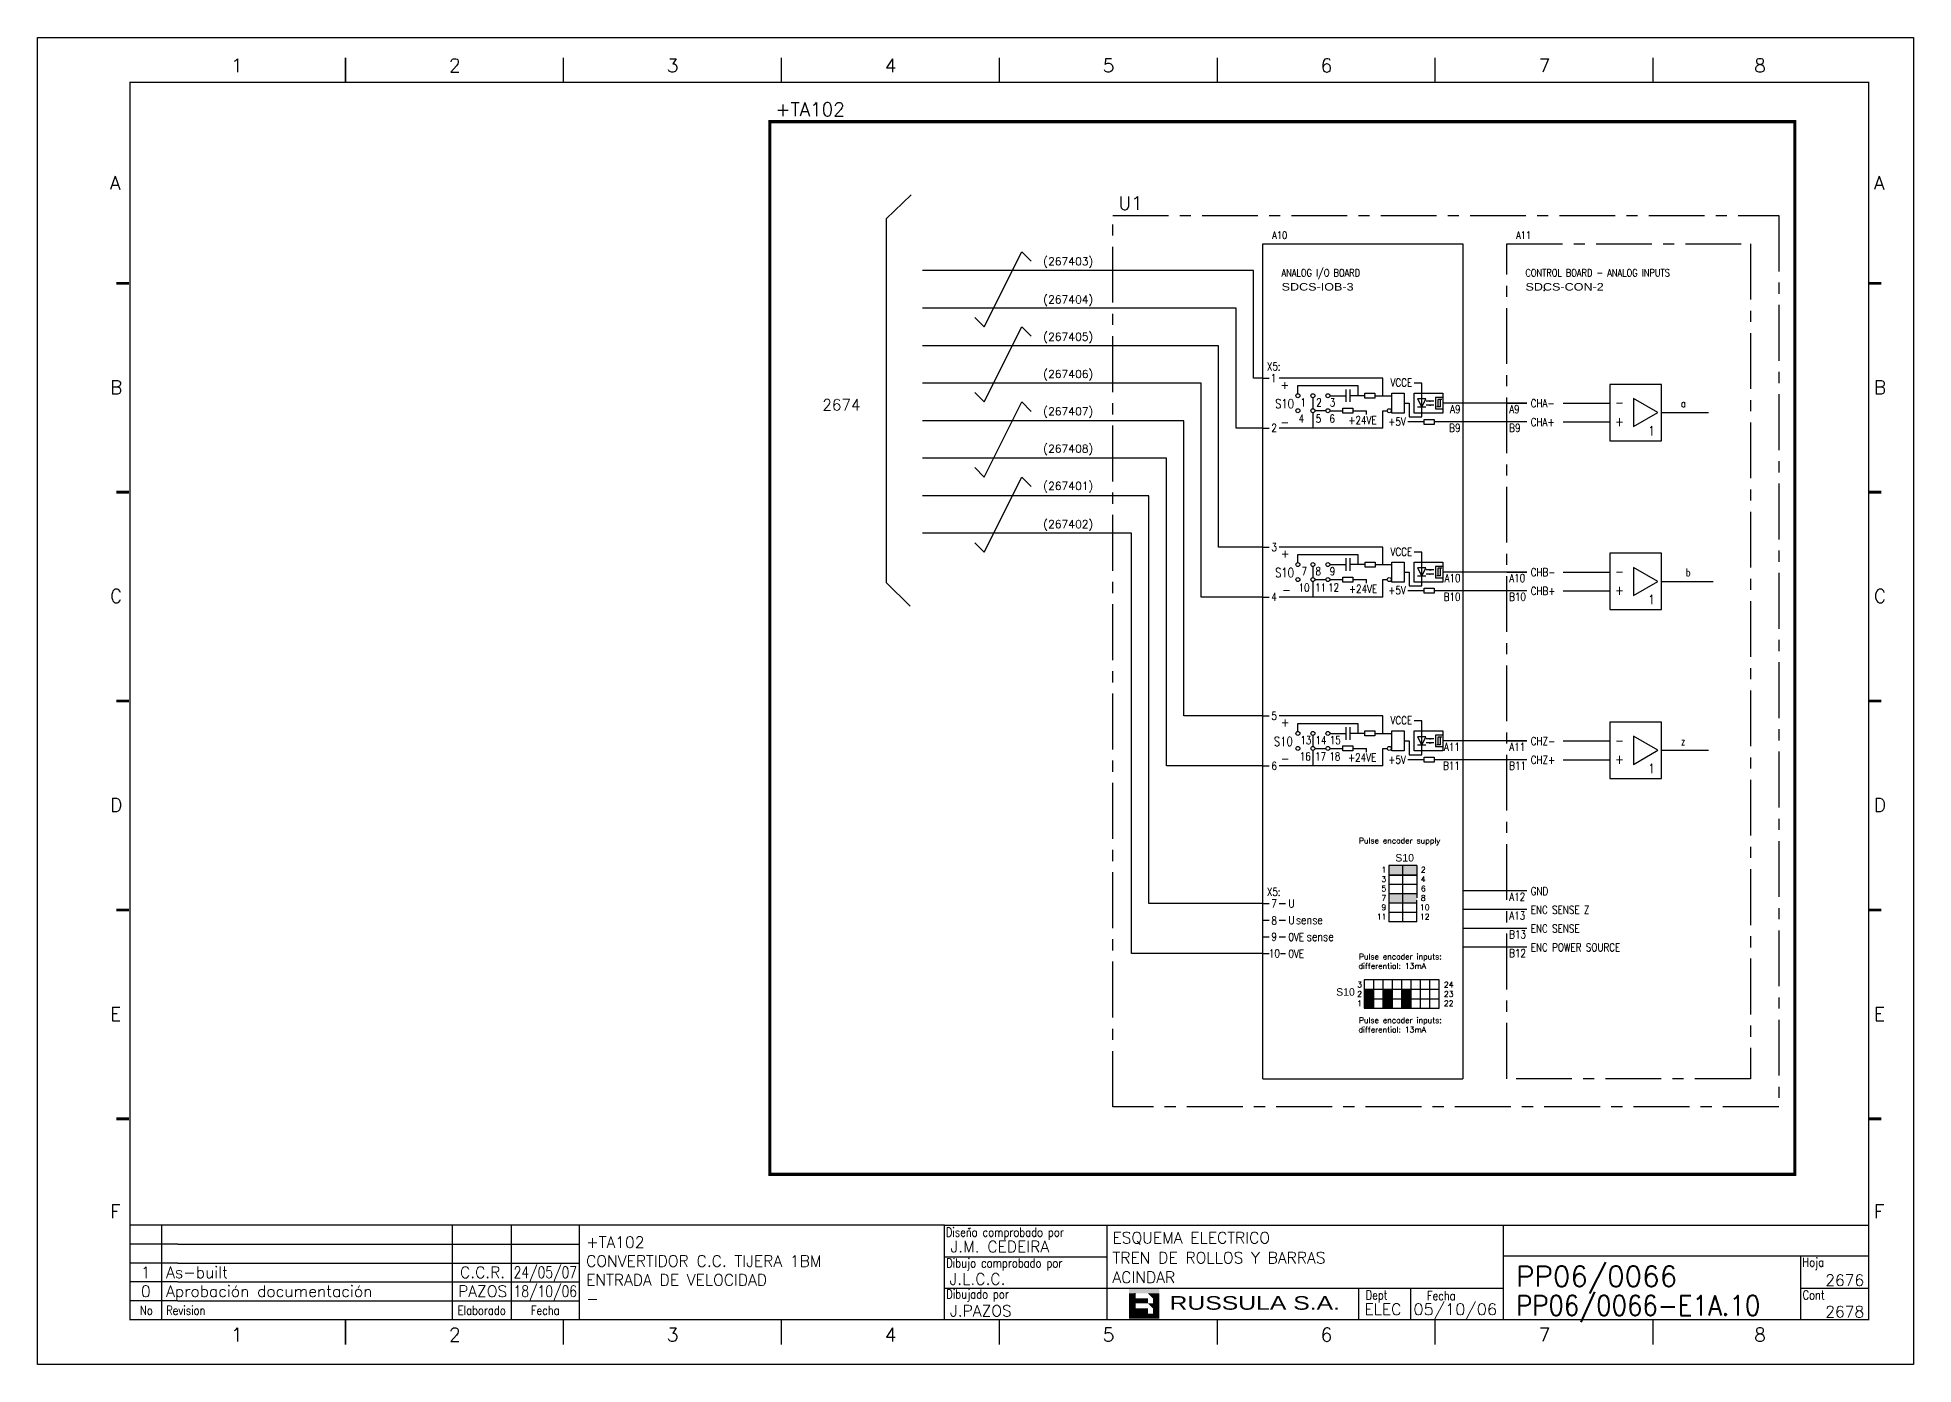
# Model space of a CAD drawing. Extents: x -25 to 1044, y -25744 to 292.
# Drawn here: x 349.7 to 769.7, y -17366.7 to -17069.7 of the extents above; entities that cross this region are included whole.
import ezdxf
from ezdxf.enums import TextEntityAlignment as Align

# ---------------------------------------------------------------- set-up
doc = ezdxf.new("R2010")
doc.units = 0
doc.header["$LTSCALE"] = 10
doc.header["$MEASUREMENT"] = 0
doc.linetypes.add('CENTER', pattern=[2, 1.25, -0.25, 0.25, -0.25])
doc.linetypes.add('DASHDOT', pattern=[1, 0.5, -0.25, 0, -0.25])
for name, color, linetype in [('1', 7, 'CONTINUOUS'), ('10', 5, 'CONTINUOUS'), ('2', 7, 'CONTINUOUS'), ('25', 3, 'CONTINUOUS'), ('25PK', 4, 'CENTER'), ('35', 2, 'CONTINUOUS'), ('DIBUJO', 7, 'CONTINUOUS'), ('NODE', 7, 'CONTINUOUS')]:
    doc.layers.add(name, color=color, linetype=linetype)
doc.styles.add('ABBSTYLE', font='ROMANS.SHX', dxfattribs={"width": 0.8})
doc.styles.add('HELV', font='HELVBLD.SHX', dxfattribs={"width": 1.2})
doc.styles.add('HELVETICA', font='HELV.SHX')
doc.styles.add('LABEL', font='SIMPLEX', dxfattribs={"width": 0.8, "height": 4})
doc.styles.add('ROMANS', font='romans')
doc.styles.get("Standard").update_dxf_attribs({"font": 'simplex'})

# ---------------------------------------------------------------- blocks, each defined once
blk = doc.blocks.new('NOD', base_point=(237.5, 170))
at = {"layer": 'NODE'}
blk.add_point((237.5, 170), dxfattribs=at)
blk = doc.blocks.new('newcajec')
at = {"layer": '1'}
for p, q in [((179.4, 20.85), (0.13, 20.85)), ((7, 20.85), (7, 0)), ((71, 20.85), (71, 0)), ((84, 20.85), (84, 0.09)), ((99, 20.85), (99, 0)), ((215.2, 20.8), (215.2, 0)), ((10.6, 16.64), (0, 16.64)), ((10.6, 16.64), (99, 16.64)), ((184.64, 20.18), (184.81, 20.01)), ((184.81, 20.01), (185.18, 20.25)), ((10.6, 12.48), (0, 12.48)), ((10.6, 12.48), (99, 12.48)), ((179.4, 13.87), (215.2, 13.87)), ((368, 14.06), (368, 0)), ((10.6, 8.32), (0, 8.32)), ((10.6, 8.32), (99, 8.32)), ((10.6, 4.16), (0, 4.16)), ((10.6, 4.16), (99, 4.16)), ((179.4, 6.93), (267.63, 6.93)), ((267.63, 6.93), (302.5, 6.93)), ((270.63, 6.91), (270.63, 0)), ((282.07, 6.93), (282.07, 0)), ((368, 6.93), (383, 6.93))]:
    blk.add_line(p, q, dxfattribs=at)
for points in [[(47.5, 272.5, 0.3, 0.3, 0), (47.5, 277.91, 0.3, 0.3, 0)], [(95.5, 272.5, 0.3, 0.3, 0), (95.5, 277.91, 0.3, 0.3, 0)], [(143.5, 272.5, 0.3, 0.3, 0), (143.5, 277.91, 0.3, 0.3, 0)], [(191.5, 272.5, 0.3, 0.3, 0), (191.5, 277.91, 0.3, 0.3, 0)], [(239.5, 272.5, 0.3, 0.3, 0), (239.5, 277.91, 0.3, 0.3, 0)], [(287.5, 272.5, 0.3, 0.3, 0), (287.5, 277.91, 0.3, 0.3, 0)], [(335.5, 272.5, 0.3, 0.3, 0), (335.5, 277.91, 0.3, 0.3, 0)], [(-2.99, 228.23, 0.6, 0.6, 0), (-0.18, 228.23, 0.6, 0.6, 0)], [(383.01, 228.23, 0.6, 0.6, 0), (385.82, 228.23, 0.6, 0.6, 0)], [(-2.99, 182.23, 0.6, 0.6, 0), (-0.18, 182.23, 0.6, 0.6, 0)], [(383.01, 182.23, 0.6, 0.6, 0), (385.82, 182.23, 0.6, 0.6, 0)], [(-2.99, 136.23, 0.6, 0.6, 0), (-0.18, 136.23, 0.6, 0.6, 0)], [(383.01, 136.23, 0.6, 0.6, 0), (385.82, 136.23, 0.6, 0.6, 0)], [(-2.99, 90.23, 0.6, 0.6, 0), (-0.18, 90.23, 0.6, 0.6, 0)], [(383.01, 90.23, 0.6, 0.6, 0), (385.82, 90.23, 0.6, 0.6, 0)], [(-2.99, 44.23, 0.6, 0.6, 0), (-0.18, 44.23, 0.6, 0.6, 0)], [(383.01, 44.23, 0.6, 0.6, 0), (385.82, 44.23, 0.6, 0.6, 0)], [(383, 20.8, 0.3, 0.3, 0), (179.4, 20.8, 0.3, 0.3, 0), (179.4, 0, 0.3, 0.3, 0)], [(302.5, 20.8, 0.3, 0.3, 0), (302.5, 0, 0.3, 0.3, 0)], [(302.5, 14, 0.3, 0.3, 0), (383, 14, 0.3, 0.3, 0)], [(47.5, -5.5, 0.3, 0.3, 0), (47.5, -0.09, 0.3, 0.3, 0)], [(95.5, -5.5, 0.3, 0.3, 0), (95.5, -0.09, 0.3, 0.3, 0)], [(143.5, -5.5, 0.3, 0.3, 0), (143.5, -0.09, 0.3, 0.3, 0)], [(191.5, -5.5, 0.3, 0.3, 0), (191.5, -0.09, 0.3, 0.3, 0)], [(239.5, -5.5, 0.3, 0.3, 0), (239.5, -0.09, 0.3, 0.3, 0)], [(287.5, -5.5, 0.3, 0.3, 0), (287.5, -0.09, 0.3, 0.3, 0)], [(335.5, -5.5, 0.3, 0.3, 0), (335.5, -0.09, 0.3, 0.3, 0)]]:
    blk.add_lwpolyline(points, format="xyseb", dxfattribs=at)
at = {"layer": '1', "const_width": 0.3}
blk.add_lwpolyline([(0, 0), (0, 272.5), (383, 272.5), (383, 0)], close=True, dxfattribs=at)
at = {"layer": '2', "color": 14}
for p, q in [((221.42, 4.69), (221.42, 5.81)), ((221.42, 2.47), (221.42, 3.58))]:
    blk.add_line(p, q, dxfattribs=at)
for points in [[(220.05, 5.81), (220.05, 6.92), (226.74, 5.81), (226.74, 6.92)], [(221.42, 2.47), (220.05, 2.47), (221.42, 5.81), (220.05, 5.81)], [(221.42, 4.69), (224.25, 4.69), (221.42, 3.58), (224.25, 3.58)], [(224.25, 5.81), (225.37, 5.81), (225.37, 4.69)], [(225.37, 5.81), (226.74, 5.81), (225.37, 1.35), (226.74, 1.35)], [(224.25, 0.24), (224.25, 2.47), (220.05, 0.24), (220.05, 2.47)], [(224.25, 3.58), (225.37, 3.58), (225.37, 2.47)], [(226.74, 1.35), (226.74, 0.24), (224.25, 1.35), (224.25, 0.24)]]:
    blk.add_solid(points, dxfattribs=at)
at = {"layer": '1', "style": 'ROMANS'}
for s, p in [('1', (22.29, 274.68)), ('2', (70.29, 274.68)), ('3', (118.29, 274.68)), ('4', (166.29, 274.68)), ('5', (214.29, 274.68)), ('6', (262.29, 274.68)), ('7', (310.29, 274.68)), ('8', (357.79, 274.68)), ('A', (-4.37, 248.84)), ('A', (384.13, 248.84)), ('B', (-4.37, 203.84)), ('B', (384.13, 203.84)), ('C', (-4.37, 157.84)), ('C', (384.13, 157.84)), ('D', (-4.37, 111.84)), ('D', (384.13, 111.84)), ('E', (-4.37, 65.84)), ('E', (384.13, 65.84)), ('F', (-4.37, 22.34)), ('F', (384.13, 22.34)), ('1', (22.29, -4.82)), ('2', (70.29, -4.82)), ('3', (118.29, -4.82)), ('4', (166.29, -4.82)), ('5', (214.29, -4.82)), ('6', (262.29, -4.82)), ('7', (310.29, -4.82)), ('8', (357.79, -4.82))]:
    blk.add_text(s, height=3, dxfattribs=at).set_placement(p)
at = {"layer": '1', "style": 'LABEL', "width": 0.8}
for s, p in [('Diseno comprobado por', (179.73, 18.27)), ('Dibujo comprobado por', (179.81, 11.47)), ('Hoja', (368.38, 11.66)), ('Dibujado por', (179.83, 4.64)), ('Fecha', (285.71, 4.3)), ('Cont', (368.43, 4.46)), ('No', (2.23, 1.05)), ('Revision', (8, 1.05))]:
    blk.add_text(s, height=2, dxfattribs=at).set_placement(p)
for s, p in [('Dept', (274.61, 4.44)), ('Elaborado', (77.5, 1.05)), ('Fecha', (91.5, 1.05))]:
    blk.add_text(s, height=2, dxfattribs=at).set_placement(p, align=Align.CENTER)
at = {"layer": '10', "style": 'ROMANS'}
for tag, p in [('REV41', (3.5, 18.74)), ('REV43', (77.7, 18.74)), ('REV31', (3.5, 14.58)), ('REV33', (77.7, 14.58)), ('REV21', (3.5, 10.42)), ('REV23', (77.7, 10.42)), ('REV11', (3.5, 6.27)), ('REV13', (77.7, 6.27))]:
    blk.add_attdef(tag, text='', height=2.5, dxfattribs=at).set_placement(p, align=Align.MIDDLE)
for tag, p, height in [('REV42', (8, 17.49), 2.5), ('SHEETNAME1', (100.5, 15.83), 2.5), ('DESIGNCHECK', (180.74, 14.83), 2.5), ('DOCUMENTTYPE', (216.43, 16.8), 2.5), ('NOTA', (305.32, 15.8), 3), ('REV32', (8, 13.33), 2.5), ('SHEETNAME2', (100.5, 11.67), 2.5), ('OBJECT', (216.43, 12.4), 2.5), ('REV22', (8, 9.17), 2.5), ('SHEETNAME3', (100.5, 7.51), 2.5), ('DRAWINGCHECK', (180.53, 7.71), 2.5), ('CUSTOMER', (216.43, 8.08), 2.5), ('ORDER', (305.32, 7.3), 4.5), ('REV12', (8, 5.01), 2.5), ('SHEETNAME4', (100.5, 3.35), 2.5), ('DOCUMENT_ID', (305.32, 0.93), 4.4), ('USER', (180.63, 0.71), 2.5), ('DEPARTMENT', (271.93, 1.05), 2.5)]:
    blk.add_attdef(tag, p, '', height=height, dxfattribs=at)
for tag, width, p, p2 in [('REV44', 1.221199, (84.53, 17.49), (98.48, 17.49)), ('REV34', 1.221199, (84.53, 13.33), (98.48, 13.33)), ('REV24', 1.221199, (84.53, 9.17), (98.48, 9.17)), ('REV14', 1.221199, (84.53, 5.01), (98.48, 5.01)), ('CREATED2', 7.039915, (282.71, 1.05), (301.14, 1.05))]:
    blk.add_attdef(tag, text='', height=2.5, dxfattribs=dict(at, width=width)).set_placement(p, p2, align=Align.FIT)
for tag, p in [('SHEET', (382, 7.43)), ('NEXTSHEET', (382, 0.5))]:
    blk.add_attdef(tag, text='', height=2.5, dxfattribs=at).set_placement(p, align=Align.RIGHT)
at = {"layer": 'DIBUJO', "color": 14, "style": 'HELVETICA', "width": 1.3}
blk.add_text('RUSSULA S.A.', height=3, dxfattribs=at).set_placement((229, 2.19))

msp = doc.modelspace()

# ---------------------------------------------------------------- linework, layer by layer
at = {"layer": '2', "color": 7}
for p, q in [((545.25, -17104.9), (539.68, -17110.26)), ((539.68, -17110.26), (539.68, -17191.64)), ((561.65, -17134.46), (570.05, -17117.66)), ((570.05, -17117.66), (572.15, -17119.76)), ((621.92, -17121.86), (547.82, -17121.86)), ((621.92, -17145.93), (621.92, -17121.86)), ((618.02, -17130.26), (547.82, -17130.26)), ((618.02, -17157.13), (618.02, -17130.26)), ((559.55, -17132.36), (561.65, -17134.46)), ((561.65, -17151.26), (570.05, -17134.46)), ((570.05, -17134.46), (572.15, -17136.56)), ((614.12, -17138.66), (547.82, -17138.66)), ((614.12, -17183.73), (614.12, -17138.66)), ((610.22, -17147.06), (547.82, -17147.06)), ((610.22, -17194.93), (610.22, -17147.06)), ((624.02, -17145.93), (621.92, -17145.93)), ((559.55, -17149.16), (561.65, -17151.26)), ((561.65, -17168.06), (570.05, -17151.26)), ((570.05, -17151.26), (572.15, -17153.36)), ((691.22, -17151.53), (701.72, -17151.53)), ((606.32, -17155.46), (547.82, -17155.46)), ((606.32, -17221.53), (606.32, -17155.46)), ((691.22, -17155.73), (701.72, -17155.73)), ((624.02, -17157.13), (618.02, -17157.13)), ((602.42, -17163.86), (547.82, -17163.86)), ((602.42, -17232.73), (602.42, -17163.86)), ((559.55, -17165.96), (561.65, -17168.06)), ((561.65, -17184.86), (570.05, -17168.06)), ((570.05, -17168.06), (572.15, -17170.16)), ((598.52, -17172.26), (547.82, -17172.26)), ((598.52, -17263.54), (598.52, -17172.26)), ((594.62, -17180.66), (547.82, -17180.66)), ((594.62, -17274.74), (594.62, -17180.66)), ((559.55, -17182.76), (561.65, -17184.86)), ((624.02, -17183.73), (614.12, -17183.73)), ((691.22, -17189.33), (701.72, -17189.33)), ((539.68, -17191.64), (545.04, -17197)), ((691.22, -17193.53), (701.72, -17193.53)), ((624.02, -17194.93), (610.22, -17194.93)), ((624.02, -17221.53), (606.32, -17221.53)), ((691.22, -17227.13), (701.72, -17227.13)), ((691.22, -17231.33), (701.72, -17231.33)), ((624.02, -17232.73), (602.42, -17232.73)), ((652.22, -17255.04), (652.22, -17267.64)), ((658.52, -17255.04), (652.22, -17255.04)), ((658.52, -17255.04), (652.22, -17255.04)), ((652.22, -17257.14), (658.52, -17257.14)), ((658.52, -17257.14), (652.22, -17257.14)), ((655.37, -17267.64), (655.37, -17255.04)), ((658.52, -17255.04), (658.52, -17262.25)), ((658.52, -17259.24), (652.22, -17259.24)), ((658.52, -17261.34), (652.22, -17261.34)), ((624.02, -17263.54), (598.52, -17263.54)), ((658.52, -17263.44), (652.22, -17263.44)), ((658.52, -17265.54), (652.22, -17265.54)), ((658.52, -17267.64), (658.52, -17262.8)), ((658.52, -17267.64), (652.22, -17267.64)), ((624.02, -17274.74), (594.62, -17274.74)), ((663.53, -17280.62), (646.73, -17280.62)), ((646.73, -17280.62), (646.73, -17286.92)), ((646.73, -17282.72), (663.53, -17282.72)), ((648.83, -17286.92), (648.83, -17280.62)), ((650.93, -17286.92), (650.93, -17280.62)), ((653.03, -17286.92), (653.03, -17280.62)), ((655.13, -17286.92), (655.13, -17280.62)), ((657.23, -17286.92), (657.23, -17280.62)), ((659.33, -17286.92), (659.33, -17280.62)), ((661.43, -17286.92), (661.43, -17280.62)), ((663.53, -17286.92), (663.53, -17280.62)), ((646.73, -17284.82), (663.53, -17284.82)), ((646.73, -17286.92), (663.53, -17286.92))]:
    msp.add_line(p, q, dxfattribs=at)
at = {"layer": '2', "color": 3, "linetype": 'DASHDOT'}
msp.add_lwpolyline([(513.62, -17088.53, 0.706, 0.706, 0), (743.12, -17088.53, 0.706, 0.706, 0), (743.12, -17324.15, 0.706, 0.706, 0), (513.62, -17324.15, 0.706, 0.706, 0), (513.62, -17088.53, 0.706, 0.706, 0)], format="xyseb", dxfattribs=at)
at = {"layer": '2', "color": 7}
for points in [[(652.22, -17257.14), (658.52, -17257.14), (652.22, -17255.04), (658.52, -17255.04)], [(652.22, -17263.44), (658.52, -17263.44), (652.22, -17261.34), (658.52, -17261.34)], [(646.73, -17282.72), (646.73, -17286.92), (648.83, -17282.72), (648.83, -17286.92)], [(650.93, -17282.72), (650.93, -17286.92), (653.03, -17282.72), (653.03, -17286.92)], [(655.13, -17282.72), (655.13, -17286.92), (657.23, -17282.72), (657.23, -17286.92)]]:
    msp.add_solid(points, dxfattribs=at)
at = {"layer": '25'}
for p, q in [((624.02, -17302.73), (624.02, -17115.83)), ((624.02, -17115.83), (668.82, -17115.83)), ((668.82, -17115.83), (668.82, -17302.73)), ((624.02, -17145.93), (625.42, -17145.93)), ((650.9, -17145.93), (627.66, -17145.93)), ((631.86, -17147.61), (645.3, -17147.61)), ((631.86, -17149.4), (631.86, -17147.61)), ((642.64, -17151.25), (642.64, -17148.45)), ((643.48, -17148.45), (643.48, -17151.25)), ((645.3, -17147.61), (645.3, -17149.85)), ((650.9, -17149.85), (650.9, -17145.93)), ((659.58, -17147.05), (657.9, -17147.05)), ((659.58, -17154.61), (659.58, -17147.05)), ((635.22, -17150.3), (635.22, -17152.76)), ((639.03, -17149.85), (642.64, -17149.85)), ((641.94, -17152.65), (644.18, -17152.65)), ((641.94, -17153.77), (641.94, -17152.65)), ((646.84, -17149.85), (643.48, -17149.85)), ((644.18, -17152.65), (644.18, -17153.77)), ((646.84, -17149.29), (649.08, -17149.29)), ((646.84, -17150.41), (646.84, -17149.29)), ((649.08, -17150.41), (646.84, -17150.41)), ((649.08, -17149.29), (649.08, -17150.41)), ((649.08, -17149.85), (650.9, -17149.85)), ((650.9, -17149.85), (652.86, -17149.85)), ((652.86, -17153.77), (652.86, -17149.29)), ((652.86, -17149.29), (655.66, -17149.29)), ((655.66, -17149.29), (655.66, -17153.77)), ((655.66, -17151.53), (656.78, -17151.53)), ((656.78, -17151.53), (656.78, -17154.61)), ((657.9, -17149.29), (664.34, -17149.29)), ((657.9, -17153.77), (657.9, -17149.29)), ((658.64, -17150.59), (659.58, -17152.46)), ((660.51, -17150.59), (658.64, -17150.59)), ((660.51, -17152.46), (658.64, -17152.46)), ((659.58, -17152.46), (660.51, -17150.59)), ((662.27, -17151.06), (660.58, -17151.06)), ((662.27, -17151.99), (660.58, -17151.99)), ((662.66, -17150.27), (662.66, -17152.79)), ((664.34, -17150.27), (662.66, -17150.27)), ((662.66, -17152.79), (664.34, -17152.79)), ((663.78, -17152.37), (662.94, -17152.37)), ((663.22, -17150.69), (663.22, -17152.37)), ((664.06, -17150.69), (663.22, -17150.69)), ((663.78, -17152.37), (663.78, -17150.69)), ((664.34, -17149.29), (664.34, -17153.77)), ((683.1, -17151.53), (664.34, -17151.53)), ((678.62, -17151.53), (683.1, -17151.53)), ((635.22, -17153.66), (635.22, -17157.13)), ((639.03, -17153.21), (641.94, -17153.21)), ((644.18, -17153.77), (641.94, -17153.77)), ((644.18, -17153.21), (647.26, -17153.21)), ((647.26, -17154.05), (647.26, -17153.21)), ((650.9, -17153.21), (651.87, -17153.21)), ((650.9, -17157.13), (650.9, -17153.21)), ((655.66, -17153.77), (652.86, -17153.77)), ((660.14, -17155.73), (656.5, -17155.73)), ((656.78, -17154.61), (659.58, -17154.61)), ((664.34, -17153.77), (657.9, -17153.77)), ((660.14, -17155.17), (662.38, -17155.17)), ((660.14, -17156.29), (660.14, -17155.17)), ((662.38, -17156.29), (660.14, -17156.29)), ((662.38, -17155.17), (662.38, -17156.29)), ((683.1, -17155.73), (662.38, -17155.73)), ((624.02, -17157.13), (625.42, -17157.13)), ((650.9, -17157.13), (627.66, -17157.13)), ((624.02, -17183.73), (625.42, -17183.73)), ((650.9, -17183.73), (627.66, -17183.73)), ((631.86, -17185.41), (645.3, -17185.41)), ((631.86, -17187.2), (631.86, -17185.41)), ((642.64, -17189.05), (642.64, -17186.25)), ((643.48, -17186.25), (643.48, -17189.05)), ((645.3, -17185.41), (645.3, -17187.65)), ((650.9, -17187.65), (650.9, -17183.73)), ((659.58, -17184.85), (657.9, -17184.85)), ((659.58, -17192.41), (659.58, -17184.85)), ((635.22, -17188.1), (635.22, -17190.56)), ((639.03, -17187.65), (642.64, -17187.65)), ((641.94, -17190.45), (644.18, -17190.45)), ((641.94, -17191.57), (641.94, -17190.45)), ((646.92, -17187.65), (643.48, -17187.65)), ((644.18, -17190.45), (644.18, -17191.57)), ((646.92, -17188.21), (646.92, -17187.09)), ((646.92, -17187.09), (649.16, -17187.09)), ((649.16, -17188.21), (646.92, -17188.21)), ((649.16, -17187.09), (649.16, -17188.21)), ((649.16, -17187.65), (650.9, -17187.65)), ((650.9, -17187.65), (652.86, -17187.65)), ((652.86, -17187.09), (655.66, -17187.09)), ((652.86, -17191.57), (652.86, -17187.09)), ((655.66, -17187.09), (655.66, -17191.57)), ((655.66, -17189.33), (656.78, -17189.33)), ((656.78, -17189.33), (656.78, -17192.41)), ((657.9, -17187.09), (664.34, -17187.09)), ((657.9, -17191.57), (657.9, -17187.09)), ((660.51, -17188.39), (658.64, -17188.39)), ((658.64, -17188.39), (659.58, -17190.26)), ((660.51, -17190.26), (658.64, -17190.26)), ((659.58, -17190.26), (660.51, -17188.39)), ((662.27, -17188.86), (660.58, -17188.86)), ((662.27, -17189.79), (660.58, -17189.79)), ((664.34, -17188.07), (662.66, -17188.07)), ((662.66, -17188.07), (662.66, -17190.59)), ((662.66, -17190.59), (664.34, -17190.59)), ((663.78, -17190.17), (662.94, -17190.17)), ((664.06, -17188.49), (663.22, -17188.49)), ((663.22, -17188.49), (663.22, -17190.17)), ((663.78, -17190.17), (663.78, -17188.49)), ((664.34, -17187.09), (664.34, -17191.57)), ((683.1, -17189.33), (664.34, -17189.33)), ((678.62, -17189.33), (683.1, -17189.33)), ((635.22, -17191.31), (635.22, -17194.93)), ((639.03, -17191.01), (641.94, -17191.01)), ((644.18, -17191.57), (641.94, -17191.57)), ((644.18, -17191.01), (647.26, -17191.01)), ((647.26, -17191.85), (647.26, -17191.01)), ((650.9, -17194.93), (650.9, -17191.01)), ((650.9, -17191.01), (651.87, -17191.01)), ((655.66, -17191.57), (652.86, -17191.57)), ((660.14, -17193.53), (656.5, -17193.53)), ((656.78, -17192.41), (659.58, -17192.41)), ((664.34, -17191.57), (657.9, -17191.57)), ((660.14, -17192.97), (662.38, -17192.97)), ((660.14, -17194.09), (660.14, -17192.97)), ((662.38, -17194.09), (660.14, -17194.09)), ((662.38, -17192.97), (662.38, -17194.09)), ((683.1, -17193.53), (662.38, -17193.53)), ((624.02, -17194.93), (625.42, -17194.93)), ((650.9, -17194.93), (627.66, -17194.93)), ((624.02, -17221.53), (625.42, -17221.53)), ((650.9, -17221.53), (627.66, -17221.53)), ((631.86, -17223.21), (645.3, -17223.21)), ((631.86, -17225), (631.86, -17223.21)), ((642.64, -17226.85), (642.64, -17224.05)), ((643.48, -17224.05), (643.48, -17226.85)), ((645.3, -17223.21), (645.3, -17225.45)), ((650.9, -17225.45), (650.9, -17221.53)), ((659.58, -17222.65), (657.9, -17222.65)), ((659.58, -17230.21), (659.58, -17222.65)), ((635.22, -17225.9), (635.22, -17228.36)), ((639.03, -17225.45), (642.64, -17225.45)), ((641.94, -17228.25), (644.18, -17228.25)), ((641.94, -17229.37), (641.94, -17228.25)), ((646.84, -17225.45), (643.48, -17225.45)), ((644.18, -17228.25), (644.18, -17229.37)), ((646.84, -17226.01), (646.84, -17224.89)), ((646.84, -17224.89), (649.08, -17224.89)), ((649.08, -17226.01), (646.84, -17226.01)), ((649.08, -17224.89), (649.08, -17226.01)), ((649.08, -17225.45), (650.9, -17225.45)), ((650.9, -17225.45), (652.86, -17225.45)), ((652.86, -17229.37), (652.86, -17224.89)), ((652.86, -17224.89), (655.66, -17224.89)), ((655.66, -17224.89), (655.66, -17229.37)), ((655.66, -17227.13), (656.78, -17227.13)), ((656.78, -17227.13), (656.78, -17230.21)), ((657.9, -17229.37), (657.9, -17224.89)), ((657.9, -17224.89), (664.34, -17224.89)), ((658.64, -17226.19), (659.58, -17228.06)), ((660.51, -17226.19), (658.64, -17226.19)), ((660.51, -17228.06), (658.64, -17228.06)), ((659.58, -17228.06), (660.51, -17226.19)), ((662.27, -17226.66), (660.58, -17226.66)), ((662.27, -17227.59), (660.58, -17227.59)), ((664.34, -17225.87), (662.66, -17225.87)), ((662.66, -17225.87), (662.66, -17228.39)), ((662.66, -17228.39), (664.34, -17228.39)), ((663.78, -17227.97), (662.94, -17227.97)), ((663.22, -17226.29), (663.22, -17227.97)), ((664.06, -17226.29), (663.22, -17226.29)), ((663.78, -17227.97), (663.78, -17226.29)), ((664.34, -17224.89), (664.34, -17229.37)), ((683.1, -17227.13), (664.34, -17227.13)), ((678.62, -17227.13), (683.1, -17227.13)), ((635.22, -17229.26), (635.22, -17232.73)), ((639.03, -17228.81), (641.94, -17228.81)), ((644.18, -17229.37), (641.94, -17229.37)), ((644.18, -17228.81), (647.26, -17228.81)), ((647.26, -17229.65), (647.26, -17228.81)), ((650.9, -17232.73), (650.9, -17228.81)), ((650.9, -17228.81), (651.87, -17228.81)), ((655.66, -17229.37), (652.86, -17229.37)), ((660.14, -17231.33), (656.5, -17231.33)), ((656.78, -17230.21), (659.58, -17230.21)), ((664.34, -17229.37), (657.9, -17229.37)), ((660.14, -17231.89), (660.14, -17230.77)), ((660.14, -17230.77), (662.38, -17230.77)), ((662.38, -17231.89), (660.14, -17231.89)), ((662.38, -17230.77), (662.38, -17231.89)), ((683.1, -17231.33), (662.38, -17231.33)), ((624.02, -17232.73), (625.42, -17232.73)), ((650.9, -17232.73), (627.66, -17232.73)), ((683.1, -17260.69), (668.82, -17260.69)), ((624.02, -17263.54), (625.42, -17263.54)), ((627.66, -17263.54), (629.06, -17263.54)), ((683.1, -17264.89), (668.82, -17264.89)), ((624.02, -17267.27), (625.42, -17267.27)), ((627.66, -17267.27), (629.06, -17267.27)), ((683.1, -17269.09), (668.82, -17269.09)), ((624.02, -17271.01), (625.42, -17271.01)), ((627.66, -17271.01), (629.06, -17271.01)), ((683.1, -17273.29), (668.82, -17273.29)), ((624.02, -17274.74), (625.42, -17274.74)), ((627.94, -17274.74), (629.06, -17274.74)), ((624.02, -17302.73), (668.82, -17302.73))]:
    msp.add_line(p, q, dxfattribs=at)
for centre in [(631.86, -17149.85), (631.86, -17153.21), (635.22, -17149.85), (635.22, -17153.21), (638.58, -17149.85), (638.58, -17153.21), (652.32, -17153.21), (631.86, -17187.65), (631.86, -17191.01), (635.22, -17187.65), (635.22, -17191.01), (638.58, -17187.65), (638.58, -17191.01), (652.32, -17191.01), (631.86, -17225.45), (631.86, -17228.81), (635.22, -17225.45), (635.22, -17228.81), (638.58, -17225.45), (638.58, -17228.81), (652.32, -17228.81)]:
    msp.add_circle(centre, 0.448, dxfattribs=at)
for points in [[(661.31, -17151.27), (661.31, -17150.85), (662.27, -17151.06)], [(661.31, -17151.79), (661.31, -17152.2), (662.27, -17151.99)], [(661.31, -17189.07), (661.31, -17188.65), (662.27, -17188.86)], [(661.31, -17189.59), (661.31, -17190), (662.27, -17189.79)], [(661.31, -17226.87), (661.31, -17226.45), (662.27, -17226.66)], [(661.31, -17227.39), (661.31, -17227.8), (662.27, -17227.59)]]:
    msp.add_solid(points, dxfattribs=at)
at = {"layer": '25PK'}
for p, q in [((590.42, -17309.03), (590.42, -17109.53)), ((590.42, -17109.53), (739.52, -17109.53)), ((739.52, -17109.53), (739.52, -17309.03)), ((678.62, -17302.73), (678.62, -17115.83)), ((678.62, -17115.83), (733.22, -17115.83)), ((733.22, -17115.83), (733.22, -17302.73)), ((733.22, -17302.73), (678.62, -17302.73)), ((739.52, -17309.03), (590.42, -17309.03))]:
    msp.add_line(p, q, dxfattribs=at)
at = {"layer": '35', "color": 7}
for p, q in [((701.72, -17147.33), (701.72, -17159.93)), ((713.27, -17147.33), (701.72, -17147.33)), ((713.27, -17159.93), (713.27, -17147.33)), ((713.27, -17153.63), (723.77, -17153.63)), ((701.72, -17159.93), (713.27, -17159.93)), ((701.72, -17185.13), (701.72, -17197.73)), ((713.27, -17185.13), (701.72, -17185.13)), ((713.27, -17197.73), (713.27, -17185.13)), ((713.27, -17191.43), (724.82, -17191.43)), ((701.72, -17197.73), (713.27, -17197.73)), ((701.72, -17222.93), (701.72, -17235.53)), ((713.27, -17222.93), (701.72, -17222.93)), ((713.27, -17235.53), (713.27, -17222.93)), ((713.27, -17229.23), (723.77, -17229.23)), ((701.72, -17235.53), (713.27, -17235.53))]:
    msp.add_line(p, q, dxfattribs=at)
at = {"layer": '35'}
for p, q in [((638.02, -17153.21), (635.78, -17153.21)), ((635.78, -17191.01), (638.02, -17191.01)), ((635.78, -17228.81), (638.02, -17228.81))]:
    msp.add_line(p, q, dxfattribs=at)
at = {"layer": '35', "color": 7}
for points in [[(706.97, -17150.48), (706.97, -17156.78), (712.42, -17153.63)], [(706.97, -17188.28), (706.97, -17194.58), (712.42, -17191.43)], [(706.97, -17226.08), (706.97, -17232.38), (712.42, -17229.23)]]:
    msp.add_lwpolyline(points, close=True, dxfattribs=at)
at = {"layer": 'DIBUJO'}
msp.add_lwpolyline([(349.69, -17069.69), (769.69, -17069.69), (769.69, -17366.69), (349.69, -17366.69), (349.69, -17069.69)], dxfattribs=at)

# ---------------------------------------------------------------- block references
at = {"layer": '2', "color": 7}
ref = msp.add_blockref('newcajec', (370.36, -17356.67), dxfattribs=dict(at, xscale=1.016442892079965, yscale=1.016442892079965, zscale=1.016442892079965))
ref.add_attrib('REV24', '24/05/07', dxfattribs={"layer": '10', "height": 2.541, "style": 'ROMANS', "width": 0.728168}).set_placement((456.28, -17347.34), (470.46, -17347.34), align=Align.FIT)
ref.add_attrib('SHEETNAME3', 'ENTRADA DE VELOCIDAD ', (472.51, -17349.04), dxfattribs={"layer": '10', "height": 2.5411, "style": 'ROMANS'})
ref.add_attrib('SHEETNAME2', 'CONVERTIDOR C.C. TIJERA 1BM', (472.51, -17344.81), dxfattribs={"layer": '10', "height": 2.5411, "style": 'ROMANS'})
ref.add_attrib('SHEETNAME1', '+TA102', (472.51, -17340.59), dxfattribs={"layer": '10', "height": 2.541, "style": 'ROMANS'})
ref.add_attrib('USER', 'J.PAZOS', (553.97, -17355.95), dxfattribs={"layer": '10', "height": 2.541, "style": 'ROMANS'})
ref.add_attrib('DRAWINGCHECK', 'J.L.C.C.', (553.86, -17348.83), dxfattribs={"layer": '10', "height": 2.541, "style": 'ROMANS'})
ref.add_attrib('DESIGNCHECK', 'J.M. CEDEIRA', (554.07, -17341.59), dxfattribs={"layer": '10', "height": 2.5411, "style": 'ROMANS'})
ref.add_attrib('REV22', 'As-built', (378.49, -17347.34), dxfattribs={"layer": '10', "height": 2.541, "style": 'ROMANS'})
ref.add_attrib('REV12', 'Aprobación documentación', (378.49, -17351.57), dxfattribs={"layer": '10', "height": 2.5411, "style": 'ROMANS'})
ref.add_attrib('REV21', '1', dxfattribs={"layer": '10', "height": 2.54, "style": 'ROMANS'}).set_placement((373.92, -17346.07), align=Align.MIDDLE)
ref.add_attrib('REV11', '0', dxfattribs={"layer": '10', "height": 2.54, "style": 'ROMANS'}).set_placement((373.92, -17350.3), align=Align.MIDDLE)
ref.add_attrib('SHEETNAME4', '-', (472.51, -17353.27), dxfattribs={"layer": '10', "height": 2.54, "style": 'ROMANS'})
ref.add_attrib('REV14', '18/10/06', dxfattribs={"layer": '10', "height": 2.541, "style": 'ROMANS', "width": 0.728168}).set_placement((456.28, -17351.57), (470.46, -17351.57), align=Align.FIT)
ref.add_attrib('REV23', 'C.C.R.', dxfattribs={"layer": '10', "height": 2.541, "style": 'ROMANS'}).set_placement((449.34, -17346.07), align=Align.MIDDLE)
ref.add_attrib('REV13', 'PAZOS', dxfattribs={"layer": '10', "height": 2.541, "style": 'ROMANS'}).set_placement((449.34, -17350.3), align=Align.MIDDLE)
ref.add_attrib('DOCUMENT_ID', 'PP06/0066-E1A.10', (680.71, -17355.72), dxfattribs={"layer": '10', "height": 4.4723, "style": 'ROMANS', "width": 0.9})
ref.add_attrib('ORDER', 'PP06/0066', (680.71, -17349.25), dxfattribs={"layer": '10', "height": 4.574, "style": 'ROMANS'})
ref.add_attrib('CUSTOMER', 'ACINDAR', (590.35, -17348.45), dxfattribs={"layer": '10', "height": 2.541, "style": 'ROMANS'})
ref.add_attrib('OBJECT', 'TREN DE ROLLOS Y BARRAS', (590.35, -17344.06), dxfattribs={"layer": '10', "height": 2.5411, "style": 'ROMANS'})
ref.add_attrib('DOCUMENTTYPE', 'ESQUEMA ELECTRICO', (590.35, -17339.59), dxfattribs={"layer": '10', "height": 2.5411, "style": 'ROMANS'})
ref.add_attrib('CREATED2', '05/10/06', dxfattribs={"layer": '10', "height": 2.541, "style": 'ROMANS', "width": 0.961976}).set_placement((657.72, -17355.61), (676.46, -17355.61), align=Align.FIT)
ref.add_attrib('DEPARTMENT', 'ELEC', (646.76, -17355.61), dxfattribs={"layer": '10', "height": 2.541, "style": 'ROMANS'})
ref.add_attrib('NEXTSHEET', '2678', dxfattribs={"layer": '10', "height": 2.541, "style": 'ROMANS'}).set_placement((758.64, -17356.16), align=Align.RIGHT)
ref.add_attrib('SHEET', '2676', dxfattribs={"layer": '10', "height": 2.541, "style": 'ROMANS'}).set_placement((758.64, -17349.11), align=Align.RIGHT)
at = {"layer": '2', "xscale": 0.839999999999975, "yscale": 0.839999999999975, "zscale": 0.839999999999975, "rotation": 90}
msp.add_blockref('NOD', (687.02, -17126.33), dxfattribs=at)

# ---------------------------------------------------------------- texts
at = {"layer": '2', "color": 6}
for s, height, p in [('+TA102', 3.024, (514.88, -17087.27)), ('U1', 3.024, (591.68, -17108.27)), ('(267403)', 1.764, (574.86, -17120.66)), ('(267404)', 1.764, (574.86, -17129.2)), ('(267405)', 1.764, (574.86, -17137.54)), ('(267406)', 1.764, (574.86, -17145.89)), ('(267407)', 1.764, (574.86, -17154.24)), ('(267408)', 1.764, (574.86, -17162.59)), ('(267401)', 1.764, (574.86, -17170.93)), ('(267402)', 1.764, (574.86, -17179.48))]:
    msp.add_text(s, height=height, dxfattribs=at).set_placement(p)
at = {"layer": '2', "color": 7}
for s, height, style, p in [('Pulse encoder supply', 1.26, 'ROMANS', (645.53, -17250.07)), ('S10', 1.68, 'HELV', (653.68, -17254.12)), ('differential: 13mA', 1.26, 'ROMANS', (645.42, -17278.13)), ('Pulse encoder inputs:', 1.26, 'ROMANS', (645.53, -17276.03)), ('S10', 1.68, 'HELV', (640.44, -17284.15)), ('differential: 13mA', 1.26, 'ROMANS', (645.42, -17292.38)), ('Pulse encoder inputs:', 1.26, 'ROMANS', (645.53, -17290.28))]:
    msp.add_text(s, height=height, dxfattribs=dict(at, style=style)).set_placement(p)
at = {"layer": '2', "color": 7, "style": 'ROMANS'}
for s, p in [('3', (651.11, -17258.07)), ('1', (651.11, -17255.97)), ('2', (659.93, -17255.97)), ('4', (659.93, -17258.07)), ('5', (651.11, -17260.17)), ('7', (651.11, -17262.27)), ('8', (659.93, -17262.27)), ('6', (659.93, -17260.17)), ('11', (650.6, -17266.47)), ('9', (651.11, -17264.37)), ('10', (660.27, -17264.37)), ('12', (660.27, -17266.47)), ('3', (645.68, -17281.67)), ('24', (665.63, -17281.67)), ('2', (645.68, -17283.77)), ('1', (645.68, -17285.87)), ('23', (665.63, -17283.77)), ('22', (665.63, -17285.87))]:
    msp.add_text(s, height=1.26, dxfattribs=at).set_placement(p, align=Align.MIDDLE)
at = {"layer": '2', "color": 7, "insert": (525.39, -17150.66), "char_height": 2.5, "width": 15.52, "attachment_point": 1, "style": 'ROMANS'}
msp.add_mtext('{\\C1;2674}', dxfattribs=at)
at = {"layer": '25'}
for s, height, style, width, p in [('A10', 1.68, 'ABBSTYLE', 0.8, (626.12, -17114.78)), ('A11', 1.68, 'ABBSTYLE', 0.8, (680.72, -17114.78)), ('ANALOG I/O BOARD', 1.68, 'ABBSTYLE', 0.8, (628.22, -17123.18)), ('CONTROL BOARD - ANALOG INPUTS', 1.68, 'ABBSTYLE', 0.8, (682.82, -17123.18)), ('SDCS-IOB-3', 1.68, 'HELV', 1.2, (628.22, -17126.33)), ('SDCS-CON-2', 1.68, 'HELV', 1.2, (682.82, -17126.33)), ('S10', 2.061, 'ABBSTYLE', 0.8, (626.76, -17152.68)), ('1', 1.79, 'ABBSTYLE', 0.8, (632.42, -17152.25)), ('2', 1.79, 'ABBSTYLE', 0.8, (635.97, -17152.25)), ('3', 1.79, 'ABBSTYLE', 0.8, (639, -17152.25)), ('A9', 1.792, 'ABBSTYLE', 0.8, (679.18, -17153.77)), ('CHA-', 1.792, 'ABBSTYLE', 0.8, (683.99, -17152.46)), ('a', 1.68, 'ABBSTYLE', 0.8, (717.63, -17152.45)), ('4', 1.79, 'ABBSTYLE', 0.8, (632.01, -17155.89)), ('5', 1.79, 'ABBSTYLE', 0.8, (635.88, -17155.89)), ('6', 1.79, 'ABBSTYLE', 0.8, (638.91, -17155.89)), ('+24VE', 1.792, 'ABBSTYLE', 0.8, (643.17, -17156.22)), ('B9', 1.792, 'ABBSTYLE', 0.8, (679.18, -17157.97)), ('CHA+', 1.792, 'ABBSTYLE', 0.8, (683.99, -17156.66)), ('S10', 2.061, 'ABBSTYLE', 0.8, (626.76, -17190.48)), ('7', 1.79, 'ABBSTYLE', 0.8, (632.7, -17190.05)), ('8', 1.79, 'ABBSTYLE', 0.8, (635.82, -17190.05)), ('9', 1.79, 'ABBSTYLE', 0.8, (639, -17190.05)), ('A10', 1.792, 'ABBSTYLE', 0.8, (679.18, -17191.57)), ('CHB-', 1.792, 'ABBSTYLE', 0.8, (683.99, -17190.26)), ('b', 1.68, 'ABBSTYLE', 0.8, (718.68, -17190.25)), ('10', 1.792, 'ABBSTYLE', 0.8, (632.01, -17193.69)), ('11', 1.792, 'ABBSTYLE', 0.8, (635.72, -17193.69)), ('12', 1.792, 'ABBSTYLE', 0.8, (638.63, -17193.69)), ('+24VE', 1.792, 'ABBSTYLE', 0.8, (643.29, -17194)), ('B10', 1.792, 'ABBSTYLE', 0.8, (679.18, -17195.77)), ('CHB+', 1.792, 'ABBSTYLE', 0.8, (683.99, -17194.46)), ('S10', 2.061, 'ABBSTYLE', 0.8, (626.48, -17228.28)), ('13', 1.792, 'ABBSTYLE', 0.8, (632.42, -17227.85)), ('14', 1.792, 'ABBSTYLE', 0.8, (635.82, -17227.85)), ('15', 1.792, 'ABBSTYLE', 0.8, (639, -17227.85)), ('A11', 1.792, 'ABBSTYLE', 0.8, (679.18, -17229.37)), ('CHZ-', 1.792, 'ABBSTYLE', 0.8, (683.99, -17228.06)), ('z', 1.68, 'ABBSTYLE', 0.8, (717.63, -17228.05)), ('16', 1.792, 'ABBSTYLE', 0.8, (632.29, -17231.49)), ('17', 1.792, 'ABBSTYLE', 0.8, (635.72, -17231.49)), ('18', 1.792, 'ABBSTYLE', 0.8, (638.91, -17231.49)), ('+24VE', 1.792, 'ABBSTYLE', 0.8, (643.09, -17231.73)), ('B11', 1.792, 'ABBSTYLE', 0.8, (679.18, -17233.57)), ('CHZ+', 1.792, 'ABBSTYLE', 0.8, (683.99, -17232.26)), ('A12', 1.792, 'ABBSTYLE', 0.8, (679.18, -17262.93)), ('GND', 1.792, 'ABBSTYLE', 0.8, (683.99, -17261.63)), ('U', 1.79, 'ABBSTYLE', 0.8, (629.74, -17264.44)), ('A13', 1.792, 'ABBSTYLE', 0.8, (679.18, -17267.13)), ('ENC SENSE Z', 1.792, 'ABBSTYLE', 0.8, (683.99, -17265.83)), ('0VE', 1.792, 'ABBSTYLE', 0.8, (629.74, -17271.91)), ('U', 1.79, 'ABBSTYLE', 0.8, (629.74, -17268.17)), ('sense', 1.971, 'ABBSTYLE', 0.8, (631.42, -17268.17)), ('B13', 1.792, 'ABBSTYLE', 0.8, (679.18, -17271.33)), ('ENC SENSE', 1.792, 'ABBSTYLE', 0.8, (683.99, -17270.03)), ('0VE', 1.792, 'ABBSTYLE', 0.8, (629.74, -17275.66)), ('sense', 1.971, 'ABBSTYLE', 0.8, (633.85, -17271.91)), ('B12', 1.792, 'ABBSTYLE', 0.8, (679.18, -17275.53)), ('ENC POWER SOURCE', 1.792, 'ABBSTYLE', 0.8, (683.99, -17274.23))]:
    msp.add_text(s, height=height, dxfattribs=dict(at, style=style, width=width)).set_placement(p)
at = {"layer": '25', "style": 'ABBSTYLE', "width": 0.8}
for s, p in [('X5:', (628, -17144.19)), ('VCCE', (657.45, -17147.81)), ('A9', (668.26, -17153.77)), ('+5V', (656.03, -17156.56)), ('B9', (668.26, -17157.97)), ('VCCE', (657.45, -17185.7)), ('A10', (668.26, -17191.57)), ('+5V', (656.03, -17194.31)), ('B10', (668.26, -17195.77)), ('VCCE', (657.45, -17223.41)), ('A11', (668.12, -17229.37)), ('+5V', (656.03, -17232.22)), ('B11', (668.12, -17233.57)), ('X5:', (628, -17261.8))]:
    msp.add_text(s, height=1.792, dxfattribs=at).set_placement(p, align=Align.RIGHT)
for s, height, p in [('1', 1.79, (626.4, -17146.82)), ('2', 1.79, (626.54, -17157.95)), ('3', 1.79, (626.54, -17184.65)), ('4', 1.79, (626.54, -17195.8)), ('5', 1.79, (626.54, -17222.4)), ('6', 1.79, (626.54, -17233.62)), ('7', 1.79, (626.54, -17264.44)), ('8', 1.79, (626.54, -17268.22)), ('9', 1.79, (626.54, -17271.85)), ('10', 1.792, (626.6, -17275.58))]:
    msp.add_text(s, height=height, dxfattribs=at).set_placement(p, align=Align.CENTER)
at = {"layer": '25', "style": 'ABBSTYLE'}
for s, p in [('+', (627.96, -17148.34)), ('-', (627.96, -17156.68)), ('+', (628.02, -17186.08)), ('-', (628.3, -17194.2)), ('+', (628.01, -17223.88)), ('-', (628.01, -17232))]:
    msp.add_text(s, height=1.79, dxfattribs=at).set_placement(p)
at = {"layer": '25', "color": 7, "style": 'ABBSTYLE', "width": 0.8}
for s, p in [('-', (702.93, -17152.45)), ('+', (702.93, -17156.65)), ('1', (710.28, -17158.75)), ('-', (702.93, -17190.25)), ('+', (702.93, -17194.45)), ('1', (710.28, -17196.55)), ('-', (702.93, -17228.05)), ('+', (702.93, -17232.25)), ('1', (710.28, -17234.35))]:
    msp.add_text(s, height=2.1, dxfattribs=at).set_placement(p)

doc.saveas('drawing.dxf')
